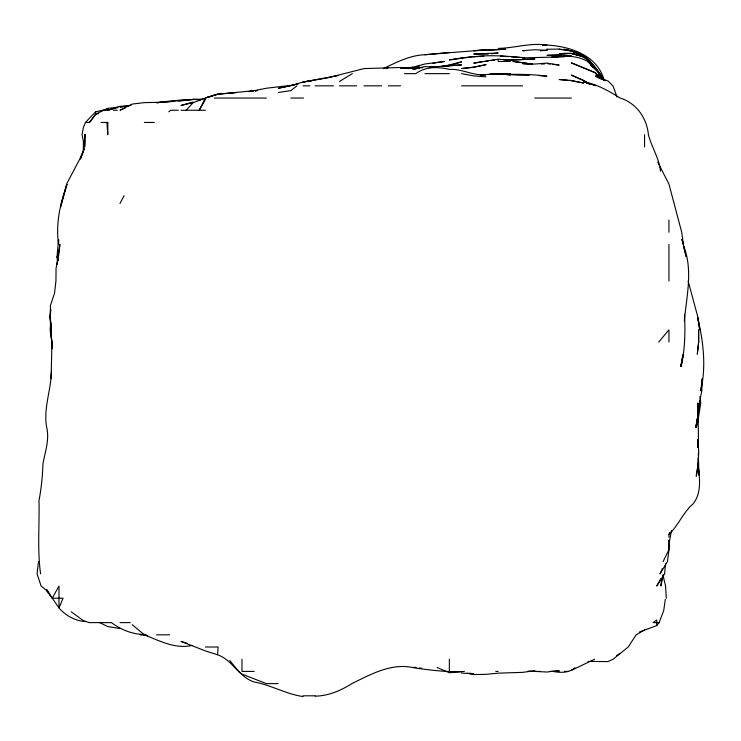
<?xml version="1.0" encoding="UTF-8"?>
<svg xmlns="http://www.w3.org/2000/svg" width="741" height="741" viewBox="0 0 741 741"><rect width="100%" height="100%" fill="white"/><g stroke="black" fill="none" stroke-linecap="round" stroke-linejoin="round"><path stroke-width="1.11" d="M84.696 146.848L84.733 134.649L84.557 146.848L84.854 140.188M559.159 49.082L546.96 49.249L546.96 50.305L540.3 50.768M669.151 540.55L669.04 549.424L667.456 561.622L660.009 573.821L662.389 568.736M698.263 458.484L698.17 464.023L698.698 451.825L697.957 439.626L697.67 444.063M669.086 540.217L668.947 544.209L671.476 530.565M58.724 239.834L58.558 244.437C55.566 224.051 60.114 203.692 66.922 184.555M84.956 137.974L85.104 134.649L83.381 151.525L80.417 159.046L84.168 148.682L83.381 151.525M50.777 326.503L52.213 348.687M51.49 371.973L51.138 378.632L51.926 342.036L50.129 329.838L50.74 323.178M58.576 239.834L57.029 256.636L57.9 260.702M697.661 417.442L699.393 403.03L696.401 427.427L699.3 403.03C696.41 417.711 699.828 432.661 697.624 447.388M50.749 309.868L50.258 317.639L50.444 305.44L54.528 293.232L55.955 281.034L56.029 268.835L59.91 244.437L59.104 252.496M302.976 696.521C286.063 694.16 270.984 684.971 254.172 681.998C238.787 677.052 232.757 660.055 217.576 654.775L218.095 647.013L205.377 647.013M668.947 546.136L669.318 540.56M51.472 370.87C51.231 389.886 43.163 408.319 46.674 427.427L46.785 427.714C49.573 440.117 45.016 451.973 42.95 464.023C42.552 476.306 41.311 488.551 38.977 500.62C39.606 525.036 37.189 549.544 40.588 573.821M697.642 447.388L698.189 439.626L697.633 446.286M50.731 308.765L49.943 317.639L51.472 329.838L50.351 317.639L50.61 329.838L52.231 347.575M665.52 563.836L664.612 573.821L656.748 586.02L660.926 578.508M57.177 264.398L57.39 262.184M57.613 259.961L57.937 256.636L57.993 259.961M684.341 320.964C686.574 295.937 693.233 269.854 683.452 245.549M38.495 561.622L37.05 573.821L41.098 586.02L48.665 592.142M661.741 579.36L660.87 586.02L663.297 574.923M697.652 422.991L700.754 403.03L699.939 396.379M697.355 468.46L696.253 476.222L698.55 464.023L698.393 452.936M697.67 466.246L697.985 464.023C699.578 477.213 701.968 492.302 693.344 503.63C683.137 512.281 678.552 525.193 668.947 534.483L668.947 537.225M665.316 599.33L663.741 610.417L659.138 622.616L656.748 625.599L639.464 631.99M682.452 357.56L681.146 366.434C685.055 349.409 685.36 331.699 684.489 314.304M58.65 255.645L58.984 253.654M66.94 184.463L60.623 206.73L66.885 183.444L79.787 159.046L83.381 150.516L83.381 141.151L82.056 134.649L83.381 127.545L85.437 122.45L95.589 111.808L107.788 109.094M668.947 534.483L669.79 532.381M663.084 561.622L668.947 549.572M119.986 203.488L124.118 195.643M46.785 591.04L52.268 598.219L63.059 598.219L58.984 607.926L52.268 598.219L58.984 586.02L58.984 607.926C65.458 615.66 75.545 621.032 85.604 621.606M205.377 99.572L199.218 110.252L205.377 98.053L217.576 94.227L254.172 90.661L266.371 88.235L290.778 85.363L298.54 83.807M85.984 122.45L89.522 122.45L95.589 114.16L107.788 108.334L117.763 107.297M89.522 122.45L95.589 114.512L98.636 113.558M658.74 342.036L668.947 329.838L668.947 342.036M186.186 110.252L193.179 102.629L205.377 98.053L217.576 94.246L236.425 92.505L229.775 92.857M644.55 629.961L636.149 634.815L628.192 647.013L613.131 659.212L607.953 661.602L587.993 661.407M168.781 111.845L170.754 110.252L178.331 110.252M296.974 85.845L290.778 90.634L278.57 92.449M552.888 671.411C560.168 672.763 569.097 673.254 574.84 667.743M616.521 655.72L620.152 653.386M339.573 81.399L352.355 73.646M571.357 670.373L594.699 659.212M383.282 68.644C396.528 62.29 409.912 55.251 424.964 54.732C445.35 53.148 465.598 51.259 485.957 50.064M125.062 108.112L119.986 110.252L132.185 104.073L144.384 102.619L156.583 102.388L180.98 100.044L203.154 99.044M103.823 110.252L107.788 110.252L119.986 106.278L128.86 105.991M449.361 65.69L461.56 61.864L443.813 66.292M205.377 97.793L217.576 94.227M193.179 102.036L180.98 105.463L192.067 102.832M408.328 68.385L424.964 63.985L444.544 61.447L437.162 62.587M107.788 110.252L117.763 107.649M408.328 68.292L412.765 67.218L408.328 68.237M296.317 84.511L278.57 88.198L290.778 85.632L302.976 82.038L327.374 77.907L363.97 68.589L400.566 67.496L411.653 67.894M416.09 66.968L419.415 66.19M444.924 66.301L449.361 65.338L441.599 66.357M408.328 68.635L410.542 68.191M338.461 75.517L302.976 82.038L311.841 80.806M432.725 63.42L436.051 62.8M559.159 670.41L546.96 672.031L528.176 671.068M483.243 61.447L473.758 63.18L498.156 59.15L510.354 60.197L503.704 59.891M446.036 66.292L448.249 65.893M534.761 670.753L522.562 672.365L498.156 673.161L485.957 674.347L473.758 674.542L467.108 673.217M551.387 57.4L559.159 56.094L551.387 57.363M255.284 90.837L257.498 90.476L255.284 90.717M493.719 74.545L500.055 73.646L510.354 73.6L500.055 73.646M131.074 105.296L119.986 106.991L124.423 106.611M192.067 645.392C175.478 649.366 159.408 640.817 144.384 634.815L132.185 624.7M255.284 90.735L257.498 90.458M485.957 61.123L488.18 60.855M491.505 60.447L494.831 60.04M442.71 66.292L461.56 64.912L429.4 67.107M488.18 54.093L473.758 54.028L498.156 53.019L491.505 53.732M480.409 74.86L485.957 74.776C473.212 76.036 462.051 68.589 449.361 69.395C438.116 66.764 425.473 66.329 415.831 73.646L404.577 73.646M553.61 57.409C571.45 54.269 589.836 56.835 599.775 73.646L595.755 69.228L590.54 64.986M71.182 611.788L83.381 620.634L89.244 622.616L111.465 622.616C120.69 629.646 132.796 634.583 144.384 634.379L145.014 634.815M449.361 52.472L424.964 54.732M539.189 75.61L546.96 76.212C528.268 73.544 509.178 74.535 490.394 74.433L498.156 74.183L480.409 74.637M464.385 671.411L449.361 672.763L437.162 667.502M485.957 50.305L505.751 49.249L473.758 50.647L485.957 49.832M315.175 696.16C328.374 695.91 340.758 690.649 351.771 683.665L351.864 683.61C370.528 674.44 391.248 662.88 412.765 667.567C428.909 670.123 445.184 671.957 461.56 671.67M488.18 74.471C501.842 72.942 515.486 75.878 529.213 75.212M500.138 73.859L489.282 74.489L498.156 73.859L510.354 74.869L498.156 73.73M541.412 64.069L544.737 63.856M498.156 48.387C514.523 48.109 530.473 42.57 546.96 45.034L542.523 45.053M483.743 56.186L473.758 56.761C489.996 54.76 506.353 56.047 522.562 57.613L511.466 56.881M598.33 72.711C591.42 57.807 575.044 50.694 559.159 54.037L571.357 53.445L582.445 56.529M174.32 101.35L156.583 102.73L193.179 99.387L200.941 99.646L193.179 99.387L178.757 101.165M408.328 67.866L419.415 68.126M413.876 67.903L422.74 67.672M542.523 44.923C566.337 45.155 596.94 53.704 603.952 79.75M411.653 67.95L400.566 68.098L412.765 67.746L419.415 68.561M564.698 56.788L522.562 57.9L524.776 58.131M424.964 73.646L449.361 73.646M302.976 85.845L309.821 85.845M315.175 85.845L333.469 85.845M339.573 85.845L356.653 85.845M363.97 85.845L381.587 85.845M388.367 85.845L400.566 85.845M461.56 85.845L522.562 85.845M214.316 98.053L266.371 98.053M290.778 98.053L303.569 98.053M534.761 98.053L571.357 98.053M113.438 110.252L117.393 110.252M180.98 110.252L205.377 110.252M101.035 122.45L107.788 122.45L107.788 134.649L106.899 122.45L107.788 122.534M144.384 122.45L154.35 122.45M119.986 622.616L130.259 622.616M659.138 622.616L653.117 622.616L656.748 619.976L656.748 625.599M156.583 634.815L169.606 634.815M254.172 671.411L241.974 671.411L241.974 659.212M495.775 671.411L498.156 671.411M534.761 671.411L540.3 671.411M549.924 671.411L559.159 671.411M564.383 671.411L568.56 671.411M278.079 683.61L266.371 683.61L241.974 674.125L238.63 671.411L229.775 660.518M302.976 695.808L315.175 695.808M510.354 61.466L498.156 61.447L498.156 59.521M416.09 69.182L412.765 69.163L424.964 66.56L437.162 67.459M147.709 635.704L139.873 634.815M524.776 50.749L522.562 50.666L534.761 49.74L546.96 50.305L546.96 49.249M413.876 67.977L419.415 68.228M461.56 673.087L473.758 673.782L469.322 673.18M561.372 55.186L546.96 55.353L559.159 54.825L571.357 55.862L563.595 55.334M529.213 64.097L522.562 63.643L534.761 64.069L546.96 63.096L559.159 65.069L552.499 64.337M500.379 56.103L508.141 56.649M485.957 76.823L473.758 75.906L461.56 73.646M144.384 634.815L146.598 635M568.023 80.445L559.159 79.5L571.357 80.436L583.556 83.029L571.357 80.806M548.062 63.846L550.285 64.087M570.246 50.758L559.159 49.249C571.644 49.999 586.066 53.537 592.689 65.199M413.876 667.206L416.09 667.511M419.415 667.965L421.638 668.271M570.283 50.675L563.882 49.249L570.283 50.805M571.357 53.426L583.556 56.844L589.993 61.447L592.578 65.199L589.993 61.447L587.604 59.363M187.075 643.318L180.98 641.382L205.377 650.904L217.576 654.775M583.556 55.575L571.357 50.907L583.556 55.594L590.234 61.447M571.357 51.064L583.556 55.871L585.983 57.965M589.262 84.076L583.556 81.408L595.755 85.595L583.556 81.973C596.996 84.02 608.75 91.023 620.152 97.988L620.254 98.053C636.528 103.231 646.837 118.032 648.403 134.649C651.608 147.19 659.138 158.157 660.527 171.245M599.821 78.287L595.755 76.304L607.953 80.964L612.974 85.845L617.058 97.034M99.683 622.616L107.788 626.59L119.986 628.535M604.897 80.639L595.755 75.832L601.386 79.185M590.216 84.224L583.556 80.417L571.357 75.1L583.556 80.593L586.409 82.566M587.78 83.437L583.556 80.417L585.288 81.779M592.013 66.199L595.755 68.904L600.053 73.646L604.915 80.741M603.591 79.722L595.755 73.646L599.821 77.231M590.54 64.838L595.755 68.904L587.761 61.447L597.042 71.09M603.665 79.435L598.663 73.646L602.59 79.278M595.755 68.978L590.114 61.447L597.904 71.942M595.116 68.959L593.912 67.079M602.831 79.278L599.163 73.646L601.359 77.712M46.785 589.428L52.268 598.219M601.785 78.342L599.163 73.646L602.35 79.278M657.749 162.14L668.947 184.074L681.711 232.239L683.359 244.437L681.97 239.51M682.053 239.51L686.194 256.636L683.684 246.66M688.13 281.034L698.013 317.639L699.763 329.838L697.652 317.639C703.404 341.629 706.33 366.489 700.736 390.831L702.236 378.632L701.764 390.831L699.513 403.03L699.467 400.807M662.917 574.923L665.575 586.02L666.316 598.219M57.993 260.702L57.187 256.636L57.446 259.961M698.457 461.81L699.096 475.12M697.781 464.023L699.013 475.12M668.753 544.987L668.947 549.424L668.947 540.55M668.947 220.04L668.947 232.239M668.947 244.437L668.947 281.034M644.55 134.649L644.55 146.848M449.361 659.212L449.361 671.411M95.589 111.808L95.589 113.253M698.643 342.036L697.3 354.235L698.652 342.036L698.596 329.838L698.643 342.036M698.059 415.229L695.716 427.427L698.161 415.229L697.485 403.03L698.059 415.229M683.285 354.235L680.747 366.434L683.285 354.235M388.367 67.422L386.394 68.459L388.367 67.422M485.957 64.662L473.758 67.218L461.56 68.58L473.758 67.19L485.957 64.662M461.56 57.928L449.361 59.928L473.758 56.594L461.56 57.928M498.156 73.859L492.617 74.424L498.156 73.915M253.061 91.106L248.624 91.551L253.061 91.124M534.761 58.993L510.354 60.067L534.761 58.993M522.562 62.642L512.92 61.447L532.538 64.152L522.562 62.661M595.755 72.905L571.357 62.846L595.755 72.905M603.304 79.75L598.663 73.646L603.331 79.75"/></g></svg>
